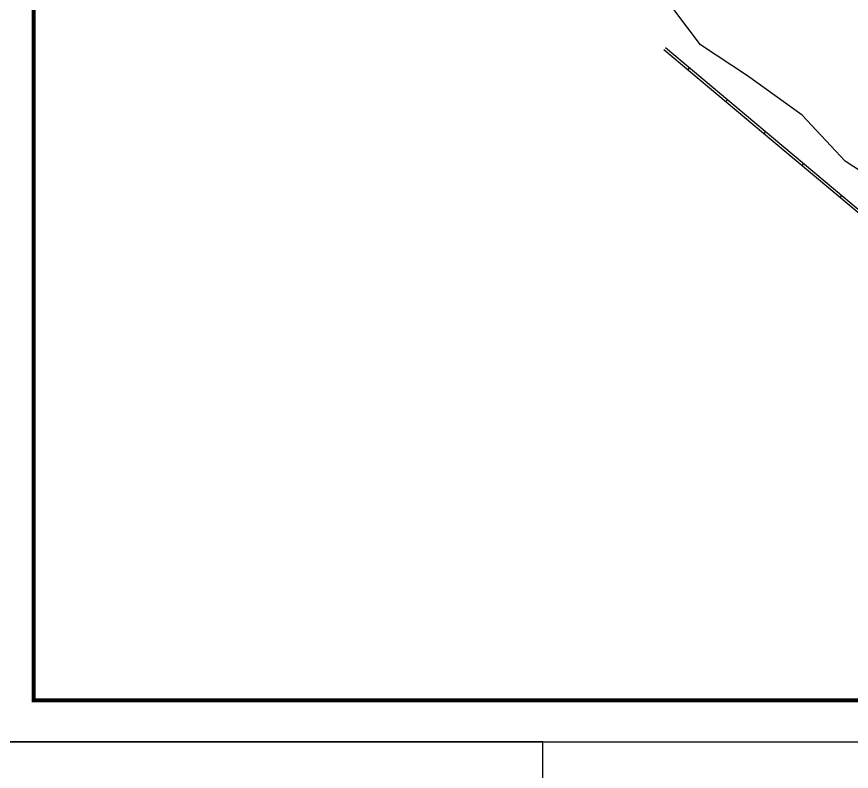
# Model space of a CAD drawing. Extents: x -21908402 to 1987571, y 88493 to 5079726.
# Drawn here: x 1870859 to 1891021, y 402780 to 421011 of the extents above; entities that cross this region are included whole.
import ezdxf

# ---------------------------------------------------------------- set-up
doc = ezdxf.new("R2010")
doc.units = 0
doc.header["$LTSCALE"] = 1000
for name, color, linetype in [('JMD', 6, 'Continuous'), ('PUB_TITLE', 4, 'Continuous'), ('SXSS', 5, 'Continuous')]:
    doc.layers.add(name, color=color, linetype=linetype)

# ---------------------------------------------------------------- blocks, each defined once
blk = doc.blocks.new('dxt')
at = {"layer": 'JMD', "color": 251, "linetype": 'Continuous'}
for p, q in [((40393331.282, 3421908.57), (40393331.122, 3421908.378)), ((40393335.112, 3421905.355), (40393334.951, 3421905.163)), ((40393338.941, 3421902.14), (40393338.78, 3421901.948)), ((40393342.772, 3421898.926), (40393342.611, 3421898.734)), ((40393346.603, 3421895.713), (40393346.442, 3421895.521))]:
    blk.add_line(p, q, dxfattribs=at)
at = {"layer": 'JMD', "color": 251, "linetype": 'Continuous', "flags": 128}
for points in [[(40393428.761, 3421877.897), (40393429.605, 3421887.495), (40393423.609, 3421887.747), (40393386.48, 3421889.197), (40393363.079, 3421890.156), (40393352.291, 3421890.615), (40393349.808, 3421892.697), (40393339.605, 3421901.255), (40393328.734, 3421910.383)], [(40393429.01, 3421877.875), (40393429.877, 3421887.734), (40393423.619, 3421887.997), (40393386.49, 3421889.447), (40393363.089, 3421890.406), (40393352.387, 3421890.861), (40393349.969, 3421892.889), (40393339.766, 3421901.447), (40393328.895, 3421910.574)]]:
    blk.add_lwpolyline(points, dxfattribs=at)
at = {"layer": 'SXSS', "color": 251, "linetype": 'Continuous', "elevation": 18.056, "flags": 128}
blk.add_lwpolyline([(40393427.285, 3421888.379), (40393421.463, 3421888.883), (40393408.253, 3421888.901), (40393398.683, 3421889.943), (40393387.737, 3421889.877), (40393378.093, 3421890.324), (40393374.016, 3421890.728), (40393370.046, 3421890.982), (40393365.324, 3421891.695), (40393360.272, 3421892.573), (40393353.848, 3421894.658), (40393346.968, 3421899.183), (40393342.63, 3421903.792), (40393337.139, 3421907.743), (40393332.415, 3421910.874), (40393329.724, 3421914.441), (40393325.486, 3421918.349), (40393322.686, 3421921.587), (40393321.436, 3421923.786), (40393319.491, 3421926.548), (40393317.727, 3421929.413), (40393315.443, 3421933.494), (40393313.09, 3421936.953), (40393311.221, 3421939.996)], dxfattribs=at)
blk = doc.blocks.new('GGGGGGGGGGGGGGGG')
at = {"linetype": 'Continuous'}
blk.add_blockref('dxt', (380.738, 0.046), dxfattribs=at)

msp = doc.modelspace()

# ---------------------------------------------------------------- linework, layer by layer
at = {"layer": 'PUB_TITLE'}
for points in [[(1868771, 403493), (1928171, 403493), (1928171, 445493), (1868771, 445493)], [(1794471, 340493), (1883571, 340493), (1883571, 403493), (1794471, 403493)]]:
    msp.add_lwpolyline(points, close=True, dxfattribs=at)
at = {"layer": 'PUB_TITLE', "const_width": 100}
msp.add_lwpolyline([(1871271, 404493), (1927171, 404493), (1927171, 444493), (1871271, 444493)], close=True, dxfattribs=at)

# ---------------------------------------------------------------- block references
at = {"linetype": 'Continuous', "xscale": 240, "yscale": 240, "zscale": 240}
msp.add_blockref('GGGGGGGGGGGGGGGG', (-9692603778, -820838291), dxfattribs=at)

doc.saveas('drawing.dxf')
